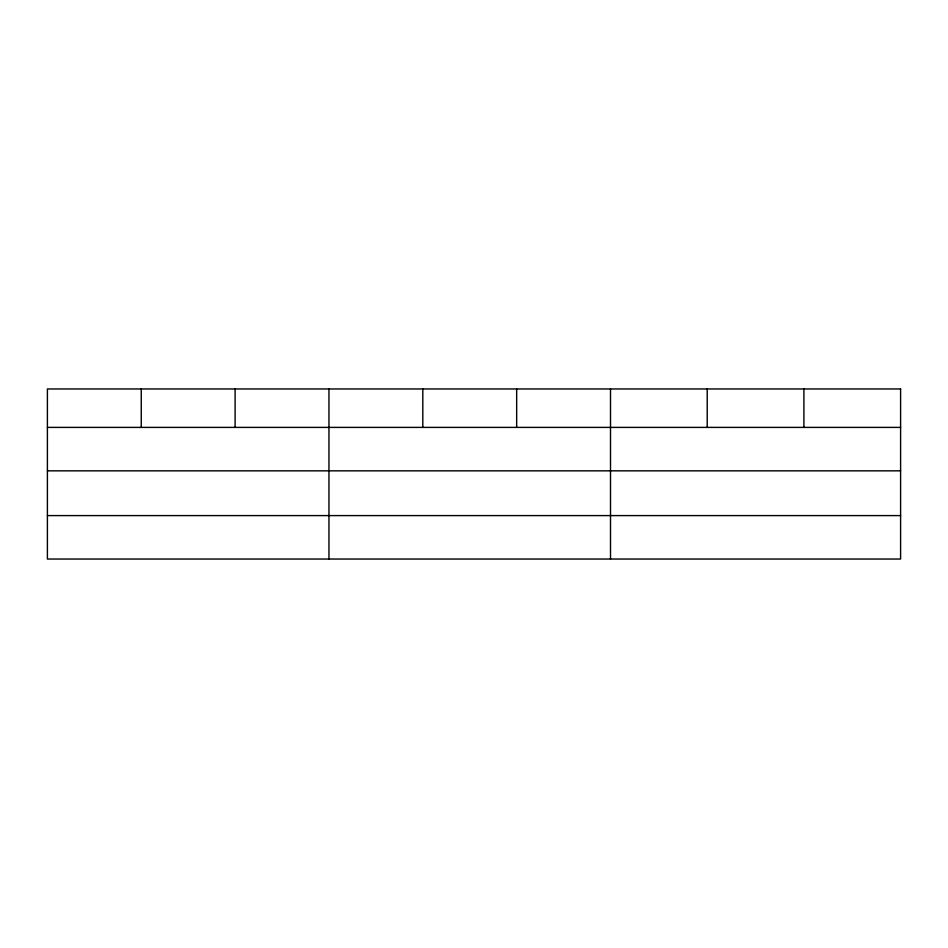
<?xml version="1.0" encoding="UTF-8"?>
<svg xmlns="http://www.w3.org/2000/svg" width="948" height="948" viewBox="0 0 948 948"><rect width="100%" height="100%" fill="white"/><g stroke="black" fill="none" stroke-linecap="round" stroke-linejoin="round"><path stroke-width="1.42" d="M47.4 427.394L900.6 427.394M47.4 470.836L900.6 470.836M47.4 515.594L900.6 515.594M803.904 388.964L803.904 427.394M707.208 388.964L707.208 427.394M610.512 388.964L610.512 559.036M516.66 388.964L516.66 427.394M422.808 388.964L422.808 427.394M328.956 388.964L328.956 559.036M235.104 388.964L235.104 427.394M141.252 388.964L141.252 427.394M900.6 388.964L47.4 388.964L47.4 559.036L900.6 559.036L900.6 388.964"/></g></svg>
